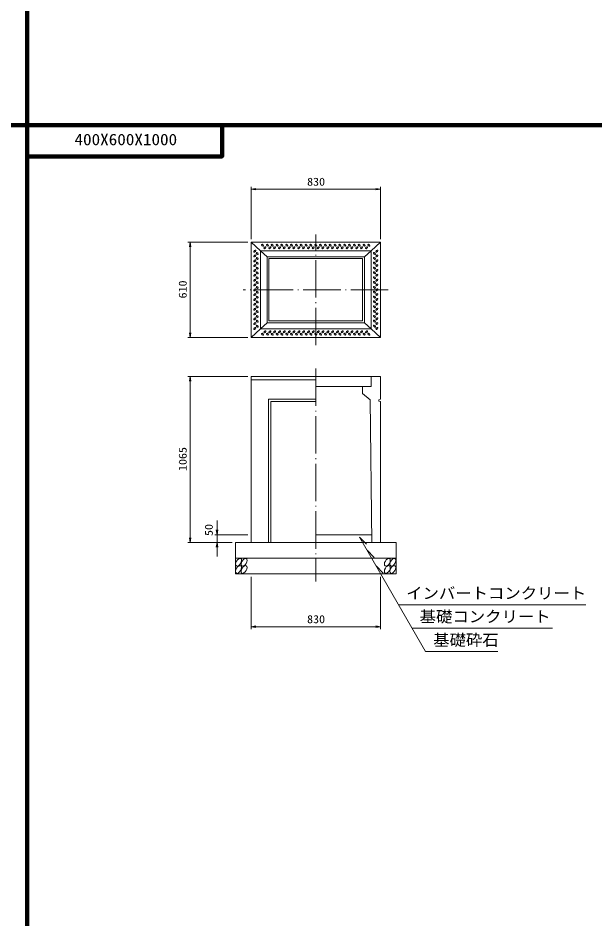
# Model space of a CAD drawing. Units: millimetres, scale not verified. Extents: x -8410 to 41710, y -74801 to 5940.
# Drawn here: x 15751 to 19451, y -32029 to -26252 of the extents above; entities that cross this region are included whole.
import ezdxf
from ezdxf.enums import TextEntityAlignment as Align

# ---------------------------------------------------------------- set-up
doc = ezdxf.new("R2010")
doc.units = ezdxf.units.MM
doc.header["$LTSCALE"] = 20
doc.linetypes.add('LONG_DASHED_DOTTED', pattern=[15.25, 12, -1.5, 0.25, -1.5])
for name, color, linetype, lineweight in [('0-0_グループ[0](0)-D-BMK(0)', 2, 'LONG_DASHED_DOTTED', 13), ('0-1_グループ[0](0)-D-STR(1)', 1, 'Continuous', 13), ('0-2_グループ[0](0)-D-STR-DIM(2)', 7, 'Continuous', 13), ('0-3_グループ[0](0)-D-STR-HTXT(3)', 7, 'Continuous', 13), ('0-5_グループ[0](0)-D-TTL(5)', 2, 'Continuous', 140)]:
    doc.layers.add(name, color=color, linetype=linetype, lineweight=lineweight)
doc.layers.add('0-4_グループ[0](0)-D-STR-TXT(4)', color=7, linetype='Continuous')
doc.layers.add('0-6_グループ[0](0)-D-TTL-TXT(6)', color=7, linetype='Continuous')
doc.styles.add('ＭＳ ゴシック', font='')
doc.styles.get('ＭＳ ゴシック').set_extended_font_data('MS Gothic')

msp = doc.modelspace()

# ---------------------------------------------------------------- linework, layer by layer
at = {"layer": '0-0_グループ[0](0)-D-BMK(0)'}
for p, q in [((17660, -28350), (17660, -27640)), ((18125, -27995), (17195, -27995)), ((17660, -28500), (17660, -29865))]:
    msp.add_line(p, q, dxfattribs=at)
at = {"layer": '0-1_グループ[0](0)-D-STR(1)'}
for p, q in [((17245, -27690), (18075, -27690)), ((17245, -28300), (17245, -27690)), ((18075, -27690), (18075, -28300)), ((17305, -27745), (18015, -27745)), ((17305, -28245), (17305, -27745)), ((17348, -27783), (17972, -27783)), ((17348, -28207), (17348, -27783)), ((17972, -27783), (17972, -28207)), ((18015, -27745), (18015, -28245)), ((17360, -27795), (17960, -27795)), ((17360, -28195), (17360, -27795)), ((17960, -27795), (17960, -28195)), ((18015, -28245), (17305, -28245)), ((17972, -28207), (17348, -28207)), ((17960, -28195), (17360, -28195)), ((18075, -28300), (17245, -28300)), ((18075, -28550), (17245, -28550)), ((17245, -29615), (17245, -28550)), ((17660, -28572), (17245, -28572)), ((18015, -28550), (18015, -28615)), ((18075, -28550), (18075, -28696.5)), ((18015, -28615), (17660, -28615)), ((17960, -28615), (17960, -28660)), ((17356.5, -28696.5), (17356.5, -29615)), ((17660, -28696.5), (17356.5, -28696.5)), ((17960, -28660), (18010, -28700)), ((18010, -28700), (18019.7, -29615)), ((18065, -28700), (18075, -28696.5)), ((17371.5, -28711.5), (17371.5, -29615)), ((17660, -28711.5), (17371.5, -28711.5)), ((18075, -28711.5), (18075, -29615)), ((18019.17, -29565), (17660, -29565)), ((18175, -29615), (17145, -29615)), ((17145, -29615), (17145, -29815)), ((18175, -29615), (18175, -29815)), ((18175, -29715), (17145, -29715)), ((18175, -29815), (17145, -29815))]:
    msp.add_line(p, q, dxfattribs=at)
for points in [[(17245, -27690), (17305, -27745), (17348, -27783)], [(17972, -27783), (18015, -27745), (18075, -27690)], [(17245, -28300), (17305, -28245), (17348, -28207)], [(17972, -28207), (18015, -28245), (18075, -28300)], [(18075, -28711.5), (18065, -28708), (18065, -28700)]]:
    msp.add_lwpolyline(points, dxfattribs=at)
for centre, major_axis, ratio in [((17319, -27709.75), (-6.01, 6.01), 0.529412), ((17334.5, -27725.25), (6.01, 6.01), 0.529412), ((17350, -27709.75), (-6.01, 6.01), 0.529412), ((17365.5, -27725.25), (6.01, 6.01), 0.529412), ((17381, -27709.75), (-6.01, 6.01), 0.529412), ((17396.5, -27725.25), (6.01, 6.01), 0.529412), ((17412, -27709.75), (-6.01, 6.01), 0.529412), ((17427.5, -27725.25), (6.01, 6.01), 0.529412), ((17443, -27709.75), (-6.01, 6.01), 0.529412), ((17458.5, -27725.25), (6.01, 6.01), 0.529412), ((17474, -27709.75), (-6.01, 6.01), 0.529412), ((17489.5, -27725.25), (6.01, 6.01), 0.529412), ((17505, -27709.75), (-6.01, 6.01), 0.529412), ((17520.5, -27725.25), (6.01, 6.01), 0.529412), ((17536, -27709.75), (-6.01, 6.01), 0.529412), ((17551.5, -27725.25), (6.01, 6.01), 0.529412), ((17567, -27709.75), (-6.01, 6.01), 0.529412), ((17582.5, -27725.25), (6.01, 6.01), 0.529412), ((17598, -27709.75), (-6.01, 6.01), 0.529412), ((17613.5, -27725.25), (6.01, 6.01), 0.529412), ((17629, -27709.75), (-6.01, 6.01), 0.529412), ((17644.5, -27725.25), (6.01, 6.01), 0.529412), ((17660, -27709.75), (-6.01, 6.01), 0.529412), ((17675.5, -27725.25), (6.01, 6.01), 0.529412), ((17691, -27709.75), (-6.01, 6.01), 0.529412), ((17706.5, -27725.25), (6.01, 6.01), 0.529412), ((17722, -27709.75), (-6.01, 6.01), 0.529412), ((17737.5, -27725.25), (6.01, 6.01), 0.529412), ((17753, -27709.75), (-6.01, 6.01), 0.529412), ((17768.5, -27725.25), (6.01, 6.01), 0.529412), ((17784, -27709.75), (-6.01, 6.01), 0.529412), ((17799.5, -27725.25), (6.01, 6.01), 0.529412), ((17815, -27709.75), (-6.01, 6.01), 0.529412), ((17830.5, -27725.25), (6.01, 6.01), 0.529412), ((17846, -27709.75), (-6.01, 6.01), 0.529412), ((17861.5, -27725.25), (6.01, 6.01), 0.529412), ((17877, -27709.75), (-6.01, 6.01), 0.529412), ((17892.5, -27725.25), (6.01, 6.01), 0.529412), ((17908, -27709.75), (-6.01, 6.01), 0.529412), ((17923.5, -27725.25), (6.01, 6.01), 0.529412), ((17939, -27709.75), (-6.01, 6.01), 0.529412), ((17954.5, -27725.25), (6.01, 6.01), 0.529412), ((17970, -27709.75), (-6.01, 6.01), 0.529412), ((17985.5, -27725.25), (6.01, 6.01), 0.529412), ((18001, -27709.75), (-6.01, 6.01), 0.529412), ((17269.75, -27747), (-6.01, -6.01), 0.529412), ((17269.75, -27778), (-6.01, -6.01), 0.529412), ((17285.25, -27762.5), (-6.01, 6.01), 0.529412), ((18037.25, -27762.5), (6.01, -6.01), 0.529412), ((18052.75, -27747), (6.01, 6.01), 0.529412), ((18052.75, -27778), (6.01, 6.01), 0.529412), ((17269.75, -27809), (-6.01, -6.01), 0.529412), ((17269.75, -27840), (-6.01, -6.01), 0.529412), ((17285.25, -27793.5), (-6.01, 6.01), 0.529412), ((17285.25, -27824.5), (-6.01, 6.01), 0.529412), ((18037.25, -27793.5), (6.01, -6.01), 0.529412), ((18037.25, -27824.5), (6.01, -6.01), 0.529412), ((18052.75, -27809), (6.01, 6.01), 0.529412), ((18052.75, -27840), (6.01, 6.01), 0.529412), ((17269.75, -27871), (-6.01, -6.01), 0.529412), ((17269.75, -27902), (-6.01, -6.01), 0.529412), ((17285.25, -27855.5), (-6.01, 6.01), 0.529412), ((17285.25, -27886.5), (-6.01, 6.01), 0.529412), ((18037.25, -27855.5), (6.01, -6.01), 0.529412), ((18037.25, -27886.5), (6.01, -6.01), 0.529412), ((18052.75, -27871), (6.01, 6.01), 0.529412), ((18052.75, -27902), (6.01, 6.01), 0.529412), ((17269.75, -27933), (-6.01, -6.01), 0.529412), ((17269.75, -27964), (-6.01, -6.01), 0.529412), ((17285.25, -27917.5), (-6.01, 6.01), 0.529412), ((17285.25, -27948.5), (-6.01, 6.01), 0.529412), ((18037.25, -27917.5), (6.01, -6.01), 0.529412), ((18037.25, -27948.5), (6.01, -6.01), 0.529412), ((18052.75, -27933), (6.01, 6.01), 0.529412), ((18052.75, -27964), (6.01, 6.01), 0.529412), ((17269.75, -27995), (-6.01, -6.01), 0.529412), ((17285.25, -27979.5), (-6.01, 6.01), 0.529412), ((17285.25, -28010.5), (-6.01, 6.01), 0.529412), ((18037.25, -27979.5), (6.01, -6.01), 0.529412), ((18037.25, -28010.5), (6.01, -6.01), 0.529412), ((18052.75, -27995), (6.01, 6.01), 0.529412), ((17269.75, -28026), (-6.01, -6.01), 0.529412), ((17269.75, -28057), (-6.01, -6.01), 0.529412), ((17285.25, -28041.5), (-6.01, 6.01), 0.529412), ((17285.25, -28072.5), (-6.01, 6.01), 0.529412), ((18037.25, -28041.5), (6.01, -6.01), 0.529412), ((18037.25, -28072.5), (6.01, -6.01), 0.529412), ((18052.75, -28026), (6.01, 6.01), 0.529412), ((18052.75, -28057), (6.01, 6.01), 0.529412), ((17269.75, -28088), (-6.01, -6.01), 0.529412), ((17269.75, -28119), (-6.01, -6.01), 0.529412), ((17285.25, -28103.5), (-6.01, 6.01), 0.529412), ((17285.25, -28134.5), (-6.01, 6.01), 0.529412), ((18037.25, -28103.5), (6.01, -6.01), 0.529412), ((18037.25, -28134.5), (6.01, -6.01), 0.529412), ((18052.75, -28088), (6.01, 6.01), 0.529412), ((18052.75, -28119), (6.01, 6.01), 0.529412), ((17269.75, -28150), (-6.01, -6.01), 0.529412), ((17269.75, -28181), (-6.01, -6.01), 0.529412), ((17285.25, -28165.5), (-6.01, 6.01), 0.529412), ((17285.25, -28196.5), (-6.01, 6.01), 0.529412), ((18037.25, -28165.5), (6.01, -6.01), 0.529412), ((18037.25, -28196.5), (6.01, -6.01), 0.529412), ((18052.75, -28150), (6.01, 6.01), 0.529412), ((18052.75, -28181), (6.01, 6.01), 0.529412), ((17269.75, -28212), (-6.01, -6.01), 0.529412), ((17269.75, -28243), (-6.01, -6.01), 0.529412), ((17285.25, -28227.5), (-6.01, 6.01), 0.529412), ((18037.25, -28227.5), (6.01, -6.01), 0.529412), ((18052.75, -28212), (6.01, 6.01), 0.529412), ((18052.75, -28243), (6.01, 6.01), 0.529412), ((17319, -28280.25), (6.01, -6.01), 0.529412), ((17334.5, -28264.75), (-6.01, -6.01), 0.529412), ((17350, -28280.25), (6.01, -6.01), 0.529412), ((17365.5, -28264.75), (-6.01, -6.01), 0.529412), ((17381, -28280.25), (6.01, -6.01), 0.529412), ((17396.5, -28264.75), (-6.01, -6.01), 0.529412), ((17412, -28280.25), (6.01, -6.01), 0.529412), ((17427.5, -28264.75), (-6.01, -6.01), 0.529412), ((17443, -28280.25), (6.01, -6.01), 0.529412), ((17458.5, -28264.75), (-6.01, -6.01), 0.529412), ((17474, -28280.25), (6.01, -6.01), 0.529412), ((17489.5, -28264.75), (-6.01, -6.01), 0.529412), ((17505, -28280.25), (6.01, -6.01), 0.529412), ((17520.5, -28264.75), (-6.01, -6.01), 0.529412), ((17536, -28280.25), (6.01, -6.01), 0.529412), ((17551.5, -28264.75), (-6.01, -6.01), 0.529412), ((17567, -28280.25), (6.01, -6.01), 0.529412), ((17582.5, -28264.75), (-6.01, -6.01), 0.529412), ((17598, -28280.25), (6.01, -6.01), 0.529412), ((17613.5, -28264.75), (-6.01, -6.01), 0.529412), ((17629, -28280.25), (6.01, -6.01), 0.529412), ((17644.5, -28264.75), (-6.01, -6.01), 0.529412), ((17660, -28280.25), (6.01, -6.01), 0.529412), ((17675.5, -28264.75), (-6.01, -6.01), 0.529412), ((17691, -28280.25), (6.01, -6.01), 0.529412), ((17706.5, -28264.75), (-6.01, -6.01), 0.529412), ((17722, -28280.25), (6.01, -6.01), 0.529412), ((17737.5, -28264.75), (-6.01, -6.01), 0.529412), ((17753, -28280.25), (6.01, -6.01), 0.529412), ((17768.5, -28264.75), (-6.01, -6.01), 0.529412), ((17784, -28280.25), (6.01, -6.01), 0.529412), ((17799.5, -28264.75), (-6.01, -6.01), 0.529412), ((17815, -28280.25), (6.01, -6.01), 0.529412), ((17830.5, -28264.75), (-6.01, -6.01), 0.529412), ((17846, -28280.25), (6.01, -6.01), 0.529412), ((17861.5, -28264.75), (-6.01, -6.01), 0.529412), ((17877, -28280.25), (6.01, -6.01), 0.529412), ((17892.5, -28264.75), (-6.01, -6.01), 0.529412), ((17908, -28280.25), (6.01, -6.01), 0.529412), ((17923.5, -28264.75), (-6.01, -6.01), 0.529412), ((17939, -28280.25), (6.01, -6.01), 0.529412), ((17954.5, -28264.75), (-6.01, -6.01), 0.529412), ((17970, -28280.25), (6.01, -6.01), 0.529412), ((17985.5, -28264.75), (-6.01, -6.01), 0.529412), ((18001, -28280.25), (6.01, -6.01), 0.529412), ((17165.43, -29742), (-13.75, -23.82), 0.545455), ((17200.43, -29742), (-13.75, -23.82), 0.545455), ((18119.43, -29742), (-13.75, -23.82), 0.545455), ((18154.43, -29742), (-13.75, -23.82), 0.545455), ((17165.43, -29788), (-13.75, -23.82), 0.545455), ((17200.43, -29788), (-13.75, -23.82), 0.545455), ((18119.43, -29788), (-13.75, -23.82), 0.545455), ((18154.43, -29788), (-13.75, -23.82), 0.545455)]:
    msp.add_ellipse(centre, major_axis=major_axis, ratio=ratio, dxfattribs=at)
at = {"layer": '0-2_グループ[0](0)-D-STR-DIM(2)'}
for p, q in [((17245, -27670), (17245, -27335)), ((17245, -27350), (18075, -27350)), ((18075, -27670), (18075, -27335)), ((17225, -27690), (16840, -27690)), ((16855, -28300), (16855, -27690)), ((17225, -28300), (16840, -28300)), ((17225, -28550), (16840, -28550)), ((16855, -29615), (16855, -28550)), ((17027.48, -29705), (17027.48, -29475)), ((17027.48, -29565), (17027.48, -29475)), ((17225, -29565), (17012.48, -29565)), ((17125, -29615), (16840, -29615)), ((17125, -29615), (17012.48, -29615)), ((17027.48, -29705), (17027.48, -29615)), ((17245, -29835), (17245, -30170)), ((18075, -29835), (18075, -30170)), ((17245, -30155), (18075, -30155))]:
    msp.add_line(p, q, dxfattribs=at)
for points in [[(17275, -27345), (17245, -27350), (17275, -27355)], [(18045, -27355), (18075, -27350), (18045, -27345)], [(16860, -27720), (16855, -27690), (16850, -27720)], [(16850, -28270), (16855, -28300), (16860, -28270)], [(16860, -28580), (16855, -28550), (16850, -28580)], [(17022.48, -29535), (17027.48, -29565), (17032.48, -29535)], [(16850, -29585), (16855, -29615), (16860, -29585)], [(17032.48, -29645), (17027.48, -29615), (17022.48, -29645)], [(17275, -30150), (17245, -30155), (17275, -30160)], [(18045, -30160), (18075, -30155), (18045, -30150)]]:
    msp.add_lwpolyline(points, dxfattribs=at)
at = {"layer": '0-3_グループ[0](0)-D-STR-HTXT(3)'}
for p, q in [((17940, -29580), (18364.35, -30315)), ((17940, -29580), (17985.75, -29625.75)), ((17989.07, -29665), (18034.83, -29710.75)), ((18046.81, -29765), (18092.56, -29810.75)), ((18191.15, -30015), (19391.75, -30015)), ((18277.75, -30165), (19179.21, -30165)), ((18364.35, -30315), (18828.55, -30315))]:
    msp.add_line(p, q, dxfattribs=at)
at = {"layer": '0-5_グループ[0](0)-D-TTL(5)'}
for p, q in [((15810, -37440), (15810, -21690)), ((8410, -26940), (34310, -26940)), ((8410, -26940), (34310, -26940)), ((8410, -26940), (34310, -26940)), ((15810, -42690), (15810, -26940)), ((17060, -27140), (17060, -26940)), ((15810, -27140), (17060, -27140))]:
    msp.add_line(p, q, dxfattribs=at)
msp.add_lwpolyline([(15810, -27140), (17060, -27140), (17060, -26940)], dxfattribs=at)

# ---------------------------------------------------------------- texts
at = {"layer": '0-2_グループ[0](0)-D-STR-DIM(2)', "style": 'ＭＳ ゴシック', "width": 1.1}
for p in [(17604.7, -27343), (17604.7, -30148)]:
    msp.add_text('830', height=51.32, dxfattribs=at).set_placement(p, align=Align.BOTTOM_LEFT)
for s, p in [('610', (16848, -28050.3)), ('1065', (16848, -29156.7)), ('50', (17015.47, -29573.3))]:
    msp.add_text(s, height=51.32, rotation=90, dxfattribs=at).set_placement(p, align=Align.BOTTOM_LEFT)
at = {"layer": '0-4_グループ[0](0)-D-STR-TXT(4)', "style": 'ＭＳ ゴシック', "width": 1.05}
for s, p in [('インバートコンクリート', (18239.85, -29998.68)), ('基礎コンクリート', (18326.45, -30148.68)), ('基礎砕石', (18413.06, -30298.68))]:
    msp.add_text(s, height=73.31, dxfattribs=at).set_placement(p, align=Align.BOTTOM_LEFT)
at = {"layer": '0-6_グループ[0](0)-D-TTL-TXT(6)', "style": 'ＭＳ ゴシック', "width": 1.1}
msp.add_text('400X600X1000', height=73.31, dxfattribs=at).set_placement((16113, -27090), align=Align.BOTTOM_LEFT)

doc.saveas('drawing.dxf')
